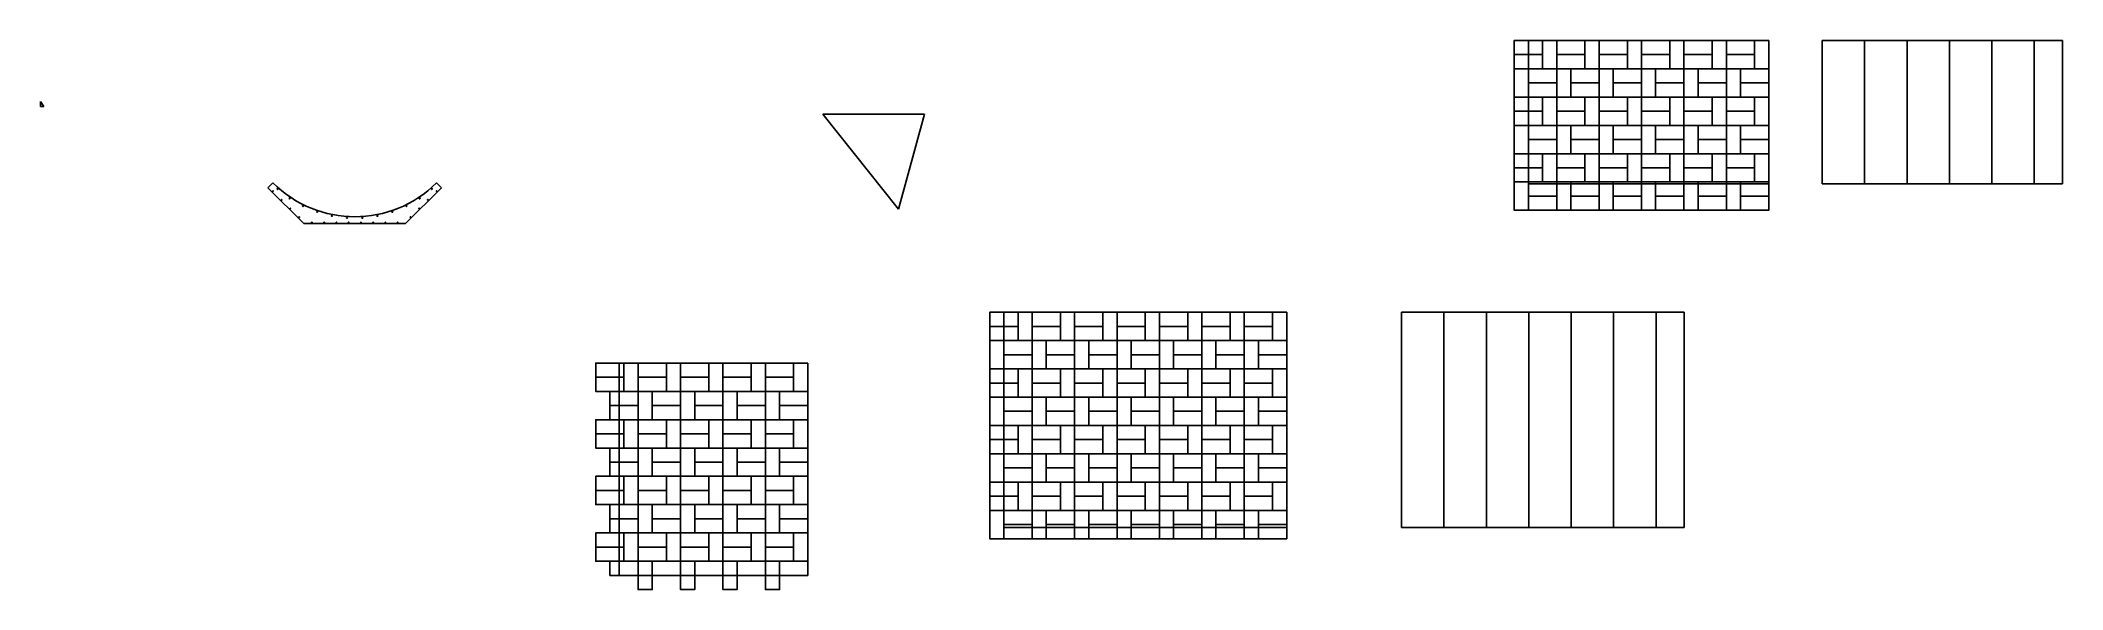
# Model space of a CAD drawing. Header units: millimetres. Extents: x 868 to 43769, y -9487 to 2153.
import ezdxf

# ---------------------------------------------------------------- set-up
doc = ezdxf.new("R2010")
doc.units = ezdxf.units.MM

msp = doc.modelspace()

# ---------------------------------------------------------------- linework, layer by layer
for p, q in [((43769, 2153), (38669, 2153)), ((38669, 2153), (38669, -887)), ((39569, 2153), (39569, -887)), ((40469, 2153), (40469, -887)), ((41369, 2153), (41369, -887)), ((42269, 2153), (42269, -887)), ((43169, 2153), (43169, -887)), ((43769, -887), (43769, 2153)), ((868, 861), (868, 751)), ((938, 751), (868, 861)), ((868, 751), (938, 751)), ((19624, 594), (17466, 594)), ((17466, 594), (19074, -1421)), ((19074, -1421), (19624, 594)), ((5801, -865), (5695, -971)), ((6458, -1729), (5695, -971)), ((5889, -997), (5897, -1003)), ((5899, -986), (5906, -993)), ((6147, -1196), (6156, -1202)), ((6155, -1184), (6163, -1190)), ((8616, -1729), (9379, -971)), ((8907, -1192), (8916, -1187)), ((8915, -1204), (8923, -1198)), ((9165, -996), (9172, -989)), ((9174, -1006), (9182, -1000)), ((9273, -865), (9379, -971)), ((38669, -887), (43769, -887)), ((6429, -1360), (6438, -1364)), ((6435, -1347), (6444, -1352)), ((6730, -1485), (6739, -1488)), ((6734, -1472), (6744, -1475)), ((7044, -1570), (7054, -1572)), ((7047, -1557), (7057, -1559)), ((7367, -1614), (7377, -1615)), ((7368, -1600), (7378, -1601)), ((7692, -1601), (7702, -1600)), ((7693, -1615), (7703, -1614)), ((8013, -1560), (8023, -1558)), ((8016, -1573), (8026, -1571)), ((8327, -1477), (8336, -1473)), ((8331, -1490), (8341, -1487)), ((8626, -1353), (8635, -1349)), ((8632, -1366), (8641, -1362)), ((8616, -1729), (6458, -1729))]:
    msp.add_line(p, q)
at = {"color": 32, "true_color": 0xcd6928}
for p, q in [((35744, -3609), (29744, -3609)), ((29744, -3609), (29744, -8169)), ((30644, -3609), (30644, -8169)), ((31544, -3609), (31544, -8169)), ((32444, -3609), (32444, -8169)), ((33344, -3609), (33344, -8169)), ((34244, -3609), (34244, -8169)), ((35144, -3609), (35144, -8169)), ((35744, -8169), (35744, -3609)), ((29744, -8169), (35744, -8169))]:
    msp.add_line(p, q, dxfattribs=at)
for points in [[(32736, 1853), (32736, 2153), (32136, 2153), (32136, 1853)], [(33036, 2153), (32736, 2153), (32736, 1553), (33036, 1553)], [(33636, 1853), (33636, 2153), (33036, 2153), (33036, 1853)], [(33936, 2153), (33636, 2153), (33636, 1553), (33936, 1553)], [(34536, 1853), (34536, 2153), (33936, 2153), (33936, 1853)], [(34836, 2153), (34536, 2153), (34536, 1553), (34836, 1553)], [(35436, 1853), (35436, 2153), (34836, 2153), (34836, 1853)], [(35736, 2153), (35436, 2153), (35436, 1553), (35736, 1553)], [(36336, 1853), (36336, 2153), (35736, 2153), (35736, 1853)], [(36636, 2153), (36336, 2153), (36336, 1553), (36636, 1553)], [(37236, 1853), (37236, 2153), (36636, 2153), (36636, 1853)], [(37536, 2153), (37236, 2153), (37236, 1553), (37536, 1553)], [(32736, 1553), (32736, 1853), (32136, 1853), (32136, 1553)], [(33636, 1553), (33636, 1853), (33036, 1853), (33036, 1553)], [(34536, 1553), (34536, 1853), (33936, 1853), (33936, 1553)], [(35436, 1553), (35436, 1853), (34836, 1853), (34836, 1553)], [(36336, 1553), (36336, 1853), (35736, 1853), (35736, 1553)], [(37236, 1553), (37236, 1853), (36636, 1853), (36636, 1553)], [(32136, 1553), (32436, 1553), (32436, 953), (32136, 953)], [(32436, 1253), (32436, 1553), (33036, 1553), (33036, 1253)], [(33036, 1553), (33336, 1553), (33336, 953), (33036, 953)], [(33336, 1253), (33336, 1553), (33936, 1553), (33936, 1253)], [(33936, 1553), (34236, 1553), (34236, 953), (33936, 953)], [(34236, 1253), (34236, 1553), (34836, 1553), (34836, 1253)], [(34836, 1553), (35136, 1553), (35136, 953), (34836, 953)], [(35136, 1253), (35136, 1553), (35736, 1553), (35736, 1253)], [(35736, 1553), (36036, 1553), (36036, 953), (35736, 953)], [(36036, 1253), (36036, 1553), (36636, 1553), (36636, 1253)], [(36636, 1553), (36936, 1553), (36936, 953), (36636, 953)], [(36936, 1253), (36936, 1553), (37536, 1553), (37536, 1253)], [(32736, 653), (32736, 953), (32136, 953), (32136, 653)], [(32436, 953), (32436, 1253), (33036, 1253), (33036, 953)], [(33036, 953), (32736, 953), (32736, 353), (33036, 353)], [(33636, 653), (33636, 953), (33036, 953), (33036, 653)], [(33336, 953), (33336, 1253), (33936, 1253), (33936, 953)], [(33936, 953), (33636, 953), (33636, 353), (33936, 353)], [(34536, 653), (34536, 953), (33936, 953), (33936, 653)], [(34236, 953), (34236, 1253), (34836, 1253), (34836, 953)], [(34836, 953), (34536, 953), (34536, 353), (34836, 353)], [(35436, 653), (35436, 953), (34836, 953), (34836, 653)], [(35136, 953), (35136, 1253), (35736, 1253), (35736, 953)], [(35736, 953), (35436, 953), (35436, 353), (35736, 353)], [(36336, 653), (36336, 953), (35736, 953), (35736, 653)], [(36036, 953), (36036, 1253), (36636, 1253), (36636, 953)], [(36636, 953), (36336, 953), (36336, 353), (36636, 353)], [(37236, 653), (37236, 953), (36636, 953), (36636, 653)], [(36936, 953), (36936, 1253), (37536, 1253), (37536, 953)], [(37536, 953), (37236, 953), (37236, 353), (37536, 353)], [(32736, 353), (32736, 653), (32136, 653), (32136, 353)], [(33636, 353), (33636, 653), (33036, 653), (33036, 353)], [(34536, 353), (34536, 653), (33936, 653), (33936, 353)], [(35436, 353), (35436, 653), (34836, 653), (34836, 353)], [(36336, 353), (36336, 653), (35736, 653), (35736, 353)], [(37236, 353), (37236, 653), (36636, 653), (36636, 353)], [(32136, 353), (32436, 353), (32436, -247), (32136, -247)], [(32436, 53), (32436, 353), (33036, 353), (33036, 53)], [(32436, -247), (32436, 53), (33036, 53), (33036, -247)], [(33036, 353), (33336, 353), (33336, -247), (33036, -247)], [(33336, 53), (33336, 353), (33936, 353), (33936, 53)], [(33336, -247), (33336, 53), (33936, 53), (33936, -247)], [(33936, 353), (34236, 353), (34236, -247), (33936, -247)], [(34236, 53), (34236, 353), (34836, 353), (34836, 53)], [(34236, -247), (34236, 53), (34836, 53), (34836, -247)], [(34836, 353), (35136, 353), (35136, -247), (34836, -247)], [(35136, 53), (35136, 353), (35736, 353), (35736, 53)], [(35136, -247), (35136, 53), (35736, 53), (35736, -247)], [(35736, 353), (36036, 353), (36036, -247), (35736, -247)], [(36036, 53), (36036, 353), (36636, 353), (36636, 53)], [(36036, -247), (36036, 53), (36636, 53), (36636, -247)], [(36636, 353), (36936, 353), (36936, -247), (36636, -247)], [(36936, 53), (36936, 353), (37536, 353), (37536, 53)], [(36936, -247), (36936, 53), (37536, 53), (37536, -247)], [(32736, -547), (32736, -247), (32136, -247), (32136, -547)], [(33036, -247), (32736, -247), (32736, -847), (33036, -847)], [(33636, -547), (33636, -247), (33036, -247), (33036, -547)], [(33936, -247), (33636, -247), (33636, -847), (33936, -847)], [(34536, -547), (34536, -247), (33936, -247), (33936, -547)], [(34836, -247), (34536, -247), (34536, -847), (34836, -847)], [(35436, -547), (35436, -247), (34836, -247), (34836, -547)], [(35736, -247), (35436, -247), (35436, -847), (35736, -847)], [(36336, -547), (36336, -247), (35736, -247), (35736, -547)], [(36636, -247), (36336, -247), (36336, -847), (36636, -847)], [(37236, -547), (37236, -247), (36636, -247), (36636, -547)], [(37536, -247), (37236, -247), (37236, -847), (37536, -847)], [(32736, -847), (32736, -547), (32136, -547), (32136, -847)], [(32136, -847), (32436, -847), (32436, -1447), (32136, -1447)], [(32436, -1147), (32436, -847), (33036, -847), (33036, -1147)], [(33636, -847), (33636, -547), (33036, -547), (33036, -847)], [(33036, -847), (33336, -847), (33336, -1447), (33036, -1447)], [(33336, -1147), (33336, -847), (33936, -847), (33936, -1147)], [(34536, -847), (34536, -547), (33936, -547), (33936, -847)], [(33936, -847), (34236, -847), (34236, -1447), (33936, -1447)], [(34236, -1147), (34236, -847), (34836, -847), (34836, -1147)], [(35436, -847), (35436, -547), (34836, -547), (34836, -847)], [(34836, -847), (35136, -847), (35136, -1447), (34836, -1447)], [(35136, -1147), (35136, -847), (35736, -847), (35736, -1147)], [(36336, -847), (36336, -547), (35736, -547), (35736, -847)], [(35736, -847), (36036, -847), (36036, -1447), (35736, -1447)], [(36036, -1147), (36036, -847), (36636, -847), (36636, -1147)], [(37236, -847), (37236, -547), (36636, -547), (36636, -847)], [(36636, -847), (36936, -847), (36936, -1447), (36636, -1447)], [(36936, -1147), (36936, -847), (37536, -847), (37536, -1147)], [(32436, -1447), (32436, -1147), (33036, -1147), (33036, -1447)], [(33336, -1447), (33336, -1147), (33936, -1147), (33936, -1447)], [(34236, -1447), (34236, -1147), (34836, -1147), (34836, -1447)], [(35136, -1447), (35136, -1147), (35736, -1147), (35736, -1447)], [(36036, -1447), (36036, -1147), (36636, -1147), (36636, -1447)], [(36936, -1447), (36936, -1147), (37536, -1147), (37536, -1447)], [(27308, -3609), (21308, -3609), (21308, -8169), (27308, -8169)]]:
    msp.add_lwpolyline(points, close=True, dxfattribs=at)
msp.add_lwpolyline([(37536, 2153), (32436, 2153), (32436, -887), (37536, -887)], close=True)
at = {"color": 2, "true_color": 0xf1eb1f}
for points in [[(21608, -3909), (21608, -3609), (21008, -3609), (21008, -3909)], [(21908, -3609), (21608, -3609), (21608, -4209), (21908, -4209)], [(22508, -3909), (22508, -3609), (21908, -3609), (21908, -3909)], [(22808, -3609), (22508, -3609), (22508, -4209), (22808, -4209)], [(23408, -3909), (23408, -3609), (22808, -3609), (22808, -3909)], [(23708, -3609), (23408, -3609), (23408, -4209), (23708, -4209)], [(24308, -3909), (24308, -3609), (23708, -3609), (23708, -3909)], [(24608, -3609), (24308, -3609), (24308, -4209), (24608, -4209)], [(25208, -3909), (25208, -3609), (24608, -3609), (24608, -3909)], [(25508, -3609), (25208, -3609), (25208, -4209), (25508, -4209)], [(26108, -3909), (26108, -3609), (25508, -3609), (25508, -3909)], [(26408, -3609), (26108, -3609), (26108, -4209), (26408, -4209)], [(27008, -3909), (27008, -3609), (26408, -3609), (26408, -3909)], [(27308, -3609), (27008, -3609), (27008, -4209), (27308, -4209)], [(21608, -4209), (21608, -3909), (21008, -3909), (21008, -4209)], [(21008, -4209), (21308, -4209), (21308, -4809), (21008, -4809)], [(21308, -4509), (21308, -4209), (21908, -4209), (21908, -4509)], [(22508, -4209), (22508, -3909), (21908, -3909), (21908, -4209)], [(21908, -4209), (22208, -4209), (22208, -4809), (21908, -4809)], [(22208, -4509), (22208, -4209), (22808, -4209), (22808, -4509)], [(23408, -4209), (23408, -3909), (22808, -3909), (22808, -4209)], [(22808, -4209), (23108, -4209), (23108, -4809), (22808, -4809)], [(23108, -4509), (23108, -4209), (23708, -4209), (23708, -4509)], [(24308, -4209), (24308, -3909), (23708, -3909), (23708, -4209)], [(23708, -4209), (24008, -4209), (24008, -4809), (23708, -4809)], [(24008, -4509), (24008, -4209), (24608, -4209), (24608, -4509)], [(25208, -4209), (25208, -3909), (24608, -3909), (24608, -4209)], [(24608, -4209), (24908, -4209), (24908, -4809), (24608, -4809)], [(24908, -4509), (24908, -4209), (25508, -4209), (25508, -4509)], [(26108, -4209), (26108, -3909), (25508, -3909), (25508, -4209)], [(25508, -4209), (25808, -4209), (25808, -4809), (25508, -4809)], [(25808, -4509), (25808, -4209), (26408, -4209), (26408, -4509)], [(27008, -4209), (27008, -3909), (26408, -3909), (26408, -4209)], [(26408, -4209), (26708, -4209), (26708, -4809), (26408, -4809)], [(26708, -4509), (26708, -4209), (27308, -4209), (27308, -4509)], [(17148, -4687), (13148, -4687), (13148, -9187), (17148, -9187)], [(21308, -4809), (21308, -4509), (21908, -4509), (21908, -4809)], [(22208, -4809), (22208, -4509), (22808, -4509), (22808, -4809)], [(23108, -4809), (23108, -4509), (23708, -4509), (23708, -4809)], [(24008, -4809), (24008, -4509), (24608, -4509), (24608, -4809)], [(24908, -4809), (24908, -4509), (25508, -4509), (25508, -4809)], [(25808, -4809), (25808, -4509), (26408, -4509), (26408, -4809)], [(26708, -4809), (26708, -4509), (27308, -4509), (27308, -4809)], [(21608, -5109), (21608, -4809), (21008, -4809), (21008, -5109)], [(21608, -5409), (21608, -5109), (21008, -5109), (21008, -5409)], [(21908, -4809), (21608, -4809), (21608, -5409), (21908, -5409)], [(22508, -5109), (22508, -4809), (21908, -4809), (21908, -5109)], [(22508, -5409), (22508, -5109), (21908, -5109), (21908, -5409)], [(22808, -4809), (22508, -4809), (22508, -5409), (22808, -5409)], [(23408, -5109), (23408, -4809), (22808, -4809), (22808, -5109)], [(23408, -5409), (23408, -5109), (22808, -5109), (22808, -5409)], [(23708, -4809), (23408, -4809), (23408, -5409), (23708, -5409)], [(24308, -5109), (24308, -4809), (23708, -4809), (23708, -5109)], [(24308, -5409), (24308, -5109), (23708, -5109), (23708, -5409)], [(24608, -4809), (24308, -4809), (24308, -5409), (24608, -5409)], [(25208, -5109), (25208, -4809), (24608, -4809), (24608, -5109)], [(25208, -5409), (25208, -5109), (24608, -5109), (24608, -5409)], [(25508, -4809), (25208, -4809), (25208, -5409), (25508, -5409)], [(26108, -5109), (26108, -4809), (25508, -4809), (25508, -5109)], [(26108, -5409), (26108, -5109), (25508, -5109), (25508, -5409)], [(26408, -4809), (26108, -4809), (26108, -5409), (26408, -5409)], [(27008, -5109), (27008, -4809), (26408, -4809), (26408, -5109)], [(27008, -5409), (27008, -5109), (26408, -5109), (26408, -5409)], [(27308, -4809), (27008, -4809), (27008, -5409), (27308, -5409)], [(21008, -5409), (21308, -5409), (21308, -6009), (21008, -6009)], [(21308, -5709), (21308, -5409), (21908, -5409), (21908, -5709)], [(21908, -5409), (22208, -5409), (22208, -6009), (21908, -6009)], [(22208, -5709), (22208, -5409), (22808, -5409), (22808, -5709)], [(22808, -5409), (23108, -5409), (23108, -6009), (22808, -6009)], [(23108, -5709), (23108, -5409), (23708, -5409), (23708, -5709)], [(23708, -5409), (24008, -5409), (24008, -6009), (23708, -6009)], [(24008, -5709), (24008, -5409), (24608, -5409), (24608, -5709)], [(24608, -5409), (24908, -5409), (24908, -6009), (24608, -6009)], [(24908, -5709), (24908, -5409), (25508, -5409), (25508, -5709)], [(25508, -5409), (25808, -5409), (25808, -6009), (25508, -6009)], [(25808, -5709), (25808, -5409), (26408, -5409), (26408, -5709)], [(26408, -5409), (26708, -5409), (26708, -6009), (26408, -6009)], [(26708, -5709), (26708, -5409), (27308, -5409), (27308, -5709)], [(21308, -6009), (21308, -5709), (21908, -5709), (21908, -6009)], [(22208, -6009), (22208, -5709), (22808, -5709), (22808, -6009)], [(23108, -6009), (23108, -5709), (23708, -5709), (23708, -6009)], [(24008, -6009), (24008, -5709), (24608, -5709), (24608, -6009)], [(24908, -6009), (24908, -5709), (25508, -5709), (25508, -6009)], [(25808, -6009), (25808, -5709), (26408, -5709), (26408, -6009)], [(26708, -6009), (26708, -5709), (27308, -5709), (27308, -6009)], [(21608, -6309), (21608, -6009), (21008, -6009), (21008, -6309)], [(21608, -6609), (21608, -6309), (21008, -6309), (21008, -6609)], [(21908, -6009), (21608, -6009), (21608, -6609), (21908, -6609)], [(22508, -6309), (22508, -6009), (21908, -6009), (21908, -6309)], [(22508, -6609), (22508, -6309), (21908, -6309), (21908, -6609)], [(22808, -6009), (22508, -6009), (22508, -6609), (22808, -6609)], [(23408, -6309), (23408, -6009), (22808, -6009), (22808, -6309)], [(23408, -6609), (23408, -6309), (22808, -6309), (22808, -6609)], [(23708, -6009), (23408, -6009), (23408, -6609), (23708, -6609)], [(24308, -6309), (24308, -6009), (23708, -6009), (23708, -6309)], [(24308, -6609), (24308, -6309), (23708, -6309), (23708, -6609)], [(24608, -6009), (24308, -6009), (24308, -6609), (24608, -6609)], [(25208, -6309), (25208, -6009), (24608, -6009), (24608, -6309)], [(25208, -6609), (25208, -6309), (24608, -6309), (24608, -6609)], [(25508, -6009), (25208, -6009), (25208, -6609), (25508, -6609)], [(26108, -6309), (26108, -6009), (25508, -6009), (25508, -6309)], [(26108, -6609), (26108, -6309), (25508, -6309), (25508, -6609)], [(26408, -6009), (26108, -6009), (26108, -6609), (26408, -6609)], [(27008, -6309), (27008, -6009), (26408, -6009), (26408, -6309)], [(27008, -6609), (27008, -6309), (26408, -6309), (26408, -6609)], [(27308, -6009), (27008, -6009), (27008, -6609), (27308, -6609)], [(21008, -6609), (21308, -6609), (21308, -7209), (21008, -7209)], [(21308, -6909), (21308, -6609), (21908, -6609), (21908, -6909)], [(21908, -6609), (22208, -6609), (22208, -7209), (21908, -7209)], [(22208, -6909), (22208, -6609), (22808, -6609), (22808, -6909)], [(22808, -6609), (23108, -6609), (23108, -7209), (22808, -7209)], [(23108, -6909), (23108, -6609), (23708, -6609), (23708, -6909)], [(23708, -6609), (24008, -6609), (24008, -7209), (23708, -7209)], [(24008, -6909), (24008, -6609), (24608, -6609), (24608, -6909)], [(24608, -6609), (24908, -6609), (24908, -7209), (24608, -7209)], [(24908, -6909), (24908, -6609), (25508, -6609), (25508, -6909)], [(25508, -6609), (25808, -6609), (25808, -7209), (25508, -7209)], [(25808, -6909), (25808, -6609), (26408, -6609), (26408, -6909)], [(26408, -6609), (26708, -6609), (26708, -7209), (26408, -7209)], [(26708, -6909), (26708, -6609), (27308, -6609), (27308, -6909)], [(21608, -7509), (21608, -7209), (21008, -7209), (21008, -7509)], [(21308, -7209), (21308, -6909), (21908, -6909), (21908, -7209)], [(21908, -7209), (21608, -7209), (21608, -7809), (21908, -7809)], [(22508, -7509), (22508, -7209), (21908, -7209), (21908, -7509)], [(22208, -7209), (22208, -6909), (22808, -6909), (22808, -7209)], [(22808, -7209), (22508, -7209), (22508, -7809), (22808, -7809)], [(23408, -7509), (23408, -7209), (22808, -7209), (22808, -7509)], [(23108, -7209), (23108, -6909), (23708, -6909), (23708, -7209)], [(23708, -7209), (23408, -7209), (23408, -7809), (23708, -7809)], [(24308, -7509), (24308, -7209), (23708, -7209), (23708, -7509)], [(24008, -7209), (24008, -6909), (24608, -6909), (24608, -7209)], [(24608, -7209), (24308, -7209), (24308, -7809), (24608, -7809)], [(25208, -7509), (25208, -7209), (24608, -7209), (24608, -7509)], [(24908, -7209), (24908, -6909), (25508, -6909), (25508, -7209)], [(25508, -7209), (25208, -7209), (25208, -7809), (25508, -7809)], [(26108, -7509), (26108, -7209), (25508, -7209), (25508, -7509)], [(25808, -7209), (25808, -6909), (26408, -6909), (26408, -7209)], [(26408, -7209), (26108, -7209), (26108, -7809), (26408, -7809)], [(27008, -7509), (27008, -7209), (26408, -7209), (26408, -7509)], [(26708, -7209), (26708, -6909), (27308, -6909), (27308, -7209)], [(27308, -7209), (27008, -7209), (27008, -7809), (27308, -7809)], [(21608, -7809), (21608, -7509), (21008, -7509), (21008, -7809)], [(22508, -7809), (22508, -7509), (21908, -7509), (21908, -7809)], [(23408, -7809), (23408, -7509), (22808, -7509), (22808, -7809)], [(24308, -7809), (24308, -7509), (23708, -7509), (23708, -7809)], [(25208, -7809), (25208, -7509), (24608, -7509), (24608, -7809)], [(26108, -7809), (26108, -7509), (25508, -7509), (25508, -7809)], [(27008, -7809), (27008, -7509), (26408, -7509), (26408, -7809)], [(21008, -7809), (21308, -7809), (21308, -8409), (21008, -8409)], [(21308, -8109), (21308, -7809), (21908, -7809), (21908, -8109)], [(21308, -8409), (21308, -8109), (21908, -8109), (21908, -8409)], [(21908, -7809), (22208, -7809), (22208, -8409), (21908, -8409)], [(22208, -8109), (22208, -7809), (22808, -7809), (22808, -8109)], [(22208, -8409), (22208, -8109), (22808, -8109), (22808, -8409)], [(22808, -7809), (23108, -7809), (23108, -8409), (22808, -8409)], [(23108, -8109), (23108, -7809), (23708, -7809), (23708, -8109)], [(23108, -8409), (23108, -8109), (23708, -8109), (23708, -8409)], [(23708, -7809), (24008, -7809), (24008, -8409), (23708, -8409)], [(24008, -8109), (24008, -7809), (24608, -7809), (24608, -8109)], [(24008, -8409), (24008, -8109), (24608, -8109), (24608, -8409)], [(24608, -7809), (24908, -7809), (24908, -8409), (24608, -8409)], [(24908, -8109), (24908, -7809), (25508, -7809), (25508, -8109)], [(24908, -8409), (24908, -8109), (25508, -8109), (25508, -8409)], [(25508, -7809), (25808, -7809), (25808, -8409), (25508, -8409)], [(25808, -8109), (25808, -7809), (26408, -7809), (26408, -8109)], [(25808, -8409), (25808, -8109), (26408, -8109), (26408, -8409)], [(26408, -7809), (26708, -7809), (26708, -8409), (26408, -8409)], [(26708, -8109), (26708, -7809), (27308, -7809), (27308, -8109)], [(26708, -8409), (26708, -8109), (27308, -8109), (27308, -8409)]]:
    msp.add_lwpolyline(points, close=True, dxfattribs=at)
at = {"color": 240, "true_color": 0xed1f24}
for points in [[(13248, -4987), (13248, -4687), (12648, -4687), (12648, -4987)], [(13548, -4687), (13248, -4687), (13248, -5287), (13548, -5287)], [(14148, -4987), (14148, -4687), (13548, -4687), (13548, -4987)], [(14448, -4687), (14148, -4687), (14148, -5287), (14448, -5287)], [(15048, -4987), (15048, -4687), (14448, -4687), (14448, -4987)], [(15348, -4687), (15048, -4687), (15048, -5287), (15348, -5287)], [(15948, -4987), (15948, -4687), (15348, -4687), (15348, -4987)], [(16248, -4687), (15948, -4687), (15948, -5287), (16248, -5287)], [(16848, -4987), (16848, -4687), (16248, -4687), (16248, -4987)], [(17148, -4687), (16848, -4687), (16848, -5287), (17148, -5287)], [(13248, -5287), (13248, -4987), (12648, -4987), (12648, -5287)], [(14148, -5287), (14148, -4987), (13548, -4987), (13548, -5287)], [(15048, -5287), (15048, -4987), (14448, -4987), (14448, -5287)], [(15948, -5287), (15948, -4987), (15348, -4987), (15348, -5287)], [(16848, -5287), (16848, -4987), (16248, -4987), (16248, -5287)], [(12948, -5587), (12948, -5287), (13548, -5287), (13548, -5587)], [(13548, -5287), (13848, -5287), (13848, -5887), (13548, -5887)], [(13848, -5587), (13848, -5287), (14448, -5287), (14448, -5587)], [(14448, -5287), (14748, -5287), (14748, -5887), (14448, -5887)], [(14748, -5587), (14748, -5287), (15348, -5287), (15348, -5587)], [(15348, -5287), (15648, -5287), (15648, -5887), (15348, -5887)], [(15648, -5587), (15648, -5287), (16248, -5287), (16248, -5587)], [(16248, -5287), (16548, -5287), (16548, -5887), (16248, -5887)], [(16548, -5587), (16548, -5287), (17148, -5287), (17148, -5587)], [(13248, -6187), (13248, -5887), (12648, -5887), (12648, -6187)], [(12948, -5887), (12948, -5587), (13548, -5587), (13548, -5887)], [(13548, -5887), (13248, -5887), (13248, -6487), (13548, -6487)], [(14148, -6187), (14148, -5887), (13548, -5887), (13548, -6187)], [(13848, -5887), (13848, -5587), (14448, -5587), (14448, -5887)], [(14448, -5887), (14148, -5887), (14148, -6487), (14448, -6487)], [(15048, -6187), (15048, -5887), (14448, -5887), (14448, -6187)], [(14748, -5887), (14748, -5587), (15348, -5587), (15348, -5887)], [(15348, -5887), (15048, -5887), (15048, -6487), (15348, -6487)], [(15948, -6187), (15948, -5887), (15348, -5887), (15348, -6187)], [(15648, -5887), (15648, -5587), (16248, -5587), (16248, -5887)], [(16248, -5887), (15948, -5887), (15948, -6487), (16248, -6487)], [(16848, -6187), (16848, -5887), (16248, -5887), (16248, -6187)], [(16548, -5887), (16548, -5587), (17148, -5587), (17148, -5887)], [(17148, -5887), (16848, -5887), (16848, -6487), (17148, -6487)], [(13248, -6487), (13248, -6187), (12648, -6187), (12648, -6487)], [(14148, -6487), (14148, -6187), (13548, -6187), (13548, -6487)], [(15048, -6487), (15048, -6187), (14448, -6187), (14448, -6487)], [(15948, -6487), (15948, -6187), (15348, -6187), (15348, -6487)], [(16848, -6487), (16848, -6187), (16248, -6187), (16248, -6487)], [(12948, -6787), (12948, -6487), (13548, -6487), (13548, -6787)], [(12948, -7087), (12948, -6787), (13548, -6787), (13548, -7087)], [(13548, -6487), (13848, -6487), (13848, -7087), (13548, -7087)], [(13848, -6787), (13848, -6487), (14448, -6487), (14448, -6787)], [(13848, -7087), (13848, -6787), (14448, -6787), (14448, -7087)], [(14448, -6487), (14748, -6487), (14748, -7087), (14448, -7087)], [(14748, -6787), (14748, -6487), (15348, -6487), (15348, -6787)], [(14748, -7087), (14748, -6787), (15348, -6787), (15348, -7087)], [(15348, -6487), (15648, -6487), (15648, -7087), (15348, -7087)], [(15648, -6787), (15648, -6487), (16248, -6487), (16248, -6787)], [(15648, -7087), (15648, -6787), (16248, -6787), (16248, -7087)], [(16248, -6487), (16548, -6487), (16548, -7087), (16248, -7087)], [(16548, -6787), (16548, -6487), (17148, -6487), (17148, -6787)], [(16548, -7087), (16548, -6787), (17148, -6787), (17148, -7087)], [(13248, -7387), (13248, -7087), (12648, -7087), (12648, -7387)], [(13548, -7087), (13248, -7087), (13248, -7687), (13548, -7687)], [(14148, -7387), (14148, -7087), (13548, -7087), (13548, -7387)], [(14448, -7087), (14148, -7087), (14148, -7687), (14448, -7687)], [(15048, -7387), (15048, -7087), (14448, -7087), (14448, -7387)], [(15348, -7087), (15048, -7087), (15048, -7687), (15348, -7687)], [(15948, -7387), (15948, -7087), (15348, -7087), (15348, -7387)], [(16248, -7087), (15948, -7087), (15948, -7687), (16248, -7687)], [(16848, -7387), (16848, -7087), (16248, -7087), (16248, -7387)], [(17148, -7087), (16848, -7087), (16848, -7687), (17148, -7687)], [(13248, -7687), (13248, -7387), (12648, -7387), (12648, -7687)], [(12948, -7987), (12948, -7687), (13548, -7687), (13548, -7987)], [(14148, -7687), (14148, -7387), (13548, -7387), (13548, -7687)], [(13548, -7687), (13848, -7687), (13848, -8287), (13548, -8287)], [(13848, -7987), (13848, -7687), (14448, -7687), (14448, -7987)], [(15048, -7687), (15048, -7387), (14448, -7387), (14448, -7687)], [(14448, -7687), (14748, -7687), (14748, -8287), (14448, -8287)], [(14748, -7987), (14748, -7687), (15348, -7687), (15348, -7987)], [(15948, -7687), (15948, -7387), (15348, -7387), (15348, -7687)], [(15348, -7687), (15648, -7687), (15648, -8287), (15348, -8287)], [(15648, -7987), (15648, -7687), (16248, -7687), (16248, -7987)], [(16848, -7687), (16848, -7387), (16248, -7387), (16248, -7687)], [(16248, -7687), (16548, -7687), (16548, -8287), (16248, -8287)], [(16548, -7987), (16548, -7687), (17148, -7687), (17148, -7987)], [(12948, -8287), (12948, -7987), (13548, -7987), (13548, -8287)], [(13848, -8287), (13848, -7987), (14448, -7987), (14448, -8287)], [(14748, -8287), (14748, -7987), (15348, -7987), (15348, -8287)], [(15648, -8287), (15648, -7987), (16248, -7987), (16248, -8287)], [(16548, -8287), (16548, -7987), (17148, -7987), (17148, -8287)], [(13248, -8587), (13248, -8287), (12648, -8287), (12648, -8587)], [(13548, -8287), (13248, -8287), (13248, -8887), (13548, -8887)], [(14148, -8587), (14148, -8287), (13548, -8287), (13548, -8587)], [(14448, -8287), (14148, -8287), (14148, -8887), (14448, -8887)], [(15048, -8587), (15048, -8287), (14448, -8287), (14448, -8587)], [(15348, -8287), (15048, -8287), (15048, -8887), (15348, -8887)], [(15948, -8587), (15948, -8287), (15348, -8287), (15348, -8587)], [(16248, -8287), (15948, -8287), (15948, -8887), (16248, -8887)], [(16848, -8587), (16848, -8287), (16248, -8287), (16248, -8587)], [(17148, -8287), (16848, -8287), (16848, -8887), (17148, -8887)], [(13248, -8887), (13248, -8587), (12648, -8587), (12648, -8887)], [(12948, -9187), (12948, -8887), (13548, -8887), (13548, -9187)], [(14148, -8887), (14148, -8587), (13548, -8587), (13548, -8887)], [(13548, -8887), (13848, -8887), (13848, -9487), (13548, -9487)], [(13848, -9187), (13848, -8887), (14448, -8887), (14448, -9187)], [(15048, -8887), (15048, -8587), (14448, -8587), (14448, -8887)], [(14448, -8887), (14748, -8887), (14748, -9487), (14448, -9487)], [(14748, -9187), (14748, -8887), (15348, -8887), (15348, -9187)], [(15948, -8887), (15948, -8587), (15348, -8587), (15348, -8887)], [(15348, -8887), (15648, -8887), (15648, -9487), (15348, -9487)], [(15648, -9187), (15648, -8887), (16248, -8887), (16248, -9187)], [(16848, -8887), (16848, -8587), (16248, -8587), (16248, -8887)], [(16248, -8887), (16548, -8887), (16548, -9487), (16248, -9487)], [(16548, -9187), (16548, -8887), (17148, -8887), (17148, -9187)]]:
    msp.add_lwpolyline(points, close=True, dxfattribs=at)
for centre in [(5803, -1042), (5987, -1225), (9087, -1225), (9272, -1042), (6171, -1409), (6356, -1592), (6627, -1704), (6887, -1704), (7147, -1704), (7407, -1704), (7667, -1704), (7927, -1704), (8187, -1704), (8447, -1704), (8718, -1592), (8903, -1409)]:
    msp.add_circle(centre, 7)
for centre, radius, start, end in [((7537, 871), 2455, 225, 315), ((5894, -992), 7, 48.7, 228.7), ((5901, -998), 7, 228.7, 48.7), ((6151, -1190), 7, 56.2, 236.2), ((6159, -1196), 7, 236.2, 56.2), ((8911, -1198), 7, 123.7, 303.7), ((8920, -1193), 7, 303.7, 123.7), ((9170, -1001), 7, 131.2, 311.2), ((9177, -994), 7, 311.2, 131.2), ((6432, -1353), 7, 63.7, 243.7), ((6441, -1358), 7, 243.7, 63.7), ((6732, -1479), 7, 71.2, 251.2), ((6741, -1482), 7, 251.2, 71.2), ((7046, -1564), 7, 78.7, 258.7), ((7055, -1566), 7, 258.7, 78.7), ((7368, -1607), 7, 86.2, 266.2), ((7378, -1608), 7, 266.2, 86.2), ((7692, -1608), 7, 93.7, 273.7), ((7702, -1607), 7, 273.7, 93.7), ((8015, -1566), 7, 101.2, 281.2), ((8025, -1564), 7, 281.2, 101.2), ((8329, -1483), 7, 108.7, 288.7), ((8338, -1480), 7, 288.7, 108.7), ((8629, -1360), 7, 116.2, 296.2), ((8638, -1355), 7, 296.2, 116.2)]:
    msp.add_arc(centre, radius, start, end)

doc.saveas('drawing.dxf')
